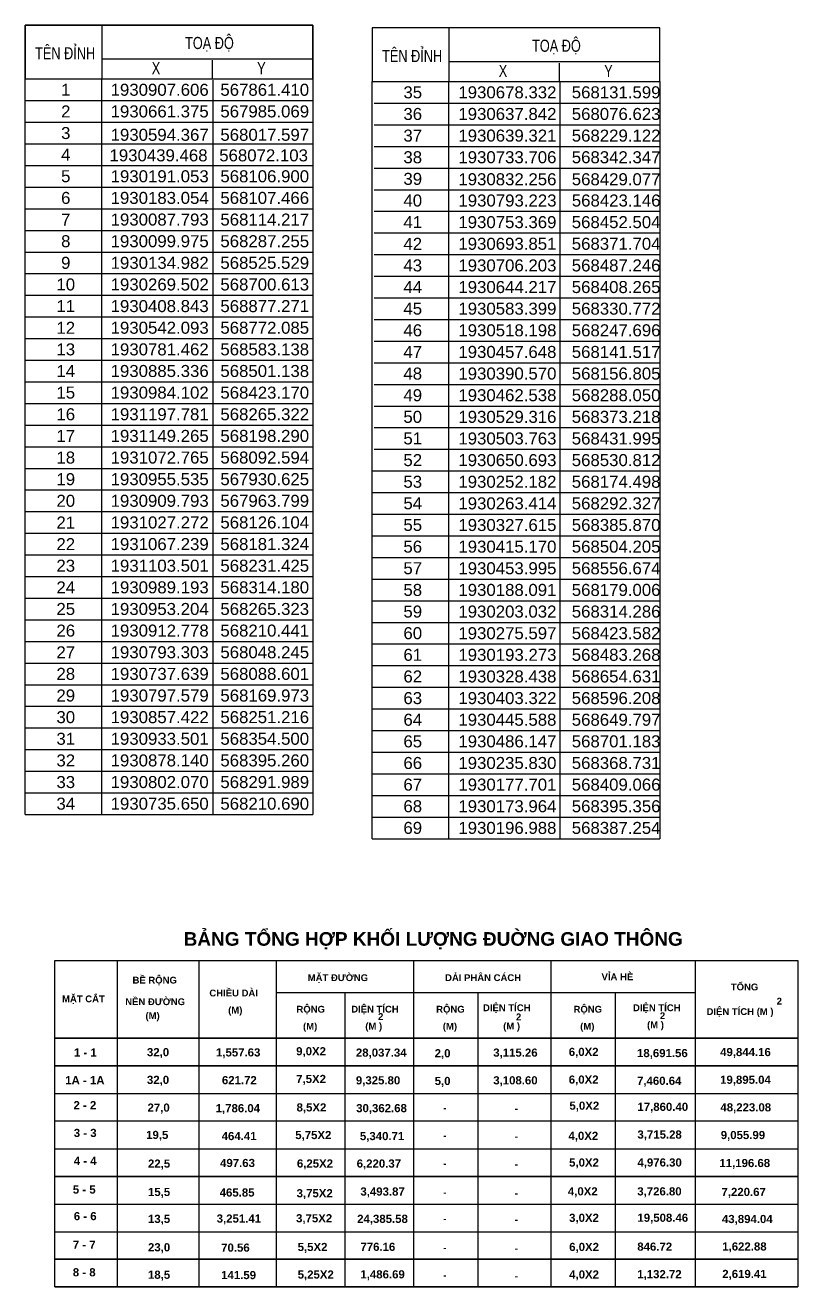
# Model space of a CAD drawing. Extents: x 22709 to 568895, y -41029 to 1932533.
# Drawn here: x 567133.8 to 567268.7, y 1930520.6 to 1930741.1 of the extents above; entities that cross this region are included whole.
import ezdxf
from ezdxf.enums import TextEntityAlignment as Align

# ---------------------------------------------------------------- set-up
doc = ezdxf.new("R2010")
doc.units = ezdxf.units.MI
doc.header["$MEASUREMENT"] = 0
doc.layers.add('1-toado', color=8, linetype='CONTINUOUS')
doc.layers.add('MATCAT', color=8, linetype='CONTINUOUS')
doc.styles.add('TEXT', font='VHARIALB.TTF', dxfattribs={"width": 0.7, "height": 1.2})
doc.styles.add('VNARIALNARROW', font='VNARIALN.TTF')
doc.styles.add('WMF-ARIAL0', font='VHARIAL.TTF')

msp = doc.modelspace()

# ---------------------------------------------------------------- linework, layer by layer
at = {"layer": '1-toado', "color": 0}
for p, q in [((567194.4, 1930731.23), (567244.65, 1930731.23)), ((567244.65, 1930731.23), (567244.65, 1930598.93)), ((567133.79, 1930727.9), (567184.04, 1930727.9)), ((567194.72, 1930727.45), (567244.65, 1930727.45)), ((567133.79, 1930724.12), (567184.04, 1930724.12)), ((567194.72, 1930723.67), (567244.65, 1930723.67)), ((567133.79, 1930720.34), (567184.04, 1930720.34)), ((567194.72, 1930719.89), (567244.65, 1930719.89)), ((567133.79, 1930716.56), (567184.04, 1930716.56)), ((567194.72, 1930716.11), (567244.65, 1930716.11)), ((567133.79, 1930712.78), (567184.04, 1930712.78)), ((567194.72, 1930712.33), (567244.65, 1930712.33)), ((567133.79, 1930709), (567184.04, 1930709)), ((567194.72, 1930708.55), (567244.65, 1930708.55)), ((567133.79, 1930705.22), (567184.04, 1930705.22)), ((567194.72, 1930704.77), (567244.65, 1930704.77)), ((567133.79, 1930701.44), (567184.04, 1930701.44)), ((567194.72, 1930700.99), (567244.65, 1930700.99)), ((567133.79, 1930697.66), (567184.04, 1930697.66)), ((567194.72, 1930697.21), (567244.65, 1930697.21)), ((567133.79, 1930693.88), (567184.04, 1930693.88)), ((567194.72, 1930693.43), (567244.65, 1930693.43)), ((567133.79, 1930690.1), (567184.04, 1930690.1)), ((567194.72, 1930689.65), (567244.65, 1930689.65)), ((567133.79, 1930686.32), (567184.04, 1930686.32)), ((567194.72, 1930685.87), (567244.65, 1930685.87)), ((567133.79, 1930682.54), (567184.04, 1930682.54)), ((567194.72, 1930682.09), (567244.65, 1930682.09)), ((567133.79, 1930678.76), (567184.04, 1930678.76)), ((567194.72, 1930678.31), (567244.65, 1930678.31)), ((567133.79, 1930674.98), (567184.04, 1930674.98)), ((567194.72, 1930674.53), (567244.65, 1930674.53)), ((567133.79, 1930671.2), (567184.04, 1930671.2)), ((567194.72, 1930670.75), (567244.65, 1930670.75)), ((567133.79, 1930667.42), (567184.04, 1930667.42)), ((567194.72, 1930666.97), (567244.65, 1930666.97)), ((567133.79, 1930663.64), (567184.04, 1930663.64)), ((567194.4, 1930663.19), (567244.65, 1930663.19)), ((567133.79, 1930659.86), (567184.04, 1930659.86)), ((567194.4, 1930659.41), (567244.65, 1930659.41)), ((567133.79, 1930656.08), (567184.04, 1930656.08)), ((567194.4, 1930655.63), (567244.65, 1930655.63)), ((567133.79, 1930652.3), (567184.04, 1930652.3)), ((567194.4, 1930651.85), (567244.65, 1930651.85)), ((567133.79, 1930648.52), (567184.04, 1930648.52)), ((567194.4, 1930648.07), (567244.65, 1930648.07)), ((567133.79, 1930644.74), (567184.04, 1930644.74)), ((567194.4, 1930644.29), (567244.65, 1930644.29)), ((567133.79, 1930640.96), (567184.04, 1930640.96)), ((567194.4, 1930640.51), (567244.65, 1930640.51)), ((567133.79, 1930637.18), (567184.04, 1930637.18)), ((567194.4, 1930636.73), (567244.65, 1930636.73)), ((567133.79, 1930633.4), (567184.04, 1930633.4)), ((567194.4, 1930632.95), (567244.65, 1930632.95)), ((567133.79, 1930629.62), (567184.04, 1930629.62)), ((567194.4, 1930629.17), (567244.65, 1930629.17)), ((567133.79, 1930625.84), (567184.04, 1930625.84)), ((567194.4, 1930625.39), (567244.65, 1930625.39)), ((567133.79, 1930622.06), (567184.04, 1930622.06)), ((567194.4, 1930621.61), (567244.65, 1930621.61)), ((567133.79, 1930618.28), (567184.04, 1930618.28)), ((567194.4, 1930617.83), (567244.65, 1930617.83)), ((567133.79, 1930614.5), (567184.04, 1930614.5)), ((567194.4, 1930614.05), (567244.65, 1930614.05)), ((567133.79, 1930610.72), (567184.04, 1930610.72)), ((567194.4, 1930610.27), (567244.65, 1930610.27)), ((567133.79, 1930606.94), (567184.04, 1930606.94)), ((567194.4, 1930606.49), (567244.65, 1930606.49)), ((567133.79, 1930603.16), (567184.04, 1930603.16)), ((567194.4, 1930602.71), (567244.65, 1930602.71)), ((567194.4, 1930598.93), (567244.65, 1930598.93))]:
    msp.add_line(p, q, dxfattribs=at)
for points in [[(567133.79, 1930603.16), (567133.79, 1930741.06), (567184.04, 1930741.06), (567184.04, 1930603.16)], [(567147.16, 1930741.06), (567147.16, 1930731.72)], [(567207.76, 1930740.58), (567207.76, 1930731.23)], [(567147.21, 1930735.18), (567184.04, 1930735.18)], [(567166.45, 1930734.94), (567166.45, 1930731.72)], [(567207.81, 1930734.7), (567244.65, 1930734.7)], [(567227.05, 1930734.46), (567227.05, 1930731.23)], [(567133.79, 1930731.72), (567184.04, 1930731.72)], [(567147.13, 1930731.65), (567147.13, 1930603.16)], [(567166.57, 1930731.46), (567166.57, 1930603.16)], [(567194.4, 1930731.23), (567244.65, 1930731.23)], [(567194.4, 1930598.93), (567194.4, 1930731.23)], [(567207.74, 1930731.23), (567207.74, 1930598.93)], [(567227.17, 1930731.23), (567227.17, 1930598.93)]]:
    msp.add_lwpolyline(points, dxfattribs=at)
for points in [[(567133.79, 1930741.06), (567133.79, 1930731.72), (567184.04, 1930731.72), (567184.04, 1930741.06)], [(567194.4, 1930740.58), (567194.4, 1930731.23), (567244.65, 1930731.23), (567244.65, 1930740.58)]]:
    msp.add_lwpolyline(points, close=True, dxfattribs=at)
at = {"layer": 'MATCAT', "color": 0}
for p, q in [((567138.98, 1930520.64), (567138.98, 1930577.62)), ((567138.98, 1930577.62), (567268.71, 1930577.62)), ((567149.85, 1930577.62), (567149.85, 1930520.64)), ((567164.1, 1930577.62), (567164.1, 1930520.64)), ((567177.59, 1930577.62), (567177.59, 1930520.64)), ((567201.58, 1930577.62), (567201.58, 1930520.64)), ((567201.58, 1930577.62), (567201.58, 1930520.64)), ((567201.58, 1930577.62), (567201.58, 1930520.64)), ((567225.57, 1930577.62), (567225.57, 1930520.64)), ((567225.57, 1930577.62), (567225.57, 1930520.64)), ((567225.57, 1930577.62), (567225.57, 1930520.64)), ((567250.78, 1930577.62), (567250.78, 1930520.64)), ((567268.71, 1930577.62), (567268.71, 1930520.64)), ((567268.71, 1930577.62), (567268.71, 1930520.64)), ((567268.71, 1930577.62), (567268.71, 1930520.64)), ((567177.59, 1930572.04), (567250.78, 1930572.04)), ((567189.61, 1930572.04), (567189.61, 1930520.64)), ((567212.83, 1930572.04), (567212.83, 1930520.64)), ((567236.83, 1930572.04), (567236.83, 1930520.64)), ((567138.98, 1930564.1), (567268.71, 1930564.1)), ((567138.98, 1930564.1), (567268.71, 1930564.1)), ((567138.98, 1930564.1), (567268.71, 1930564.1)), ((567138.98, 1930564.1), (567268.71, 1930564.1)), ((567138.98, 1930564.1), (567268.71, 1930564.1)), ((567138.98, 1930564.1), (567268.71, 1930564.1)), ((567138.98, 1930564.1), (567268.71, 1930564.1)), ((567138.98, 1930564.1), (567268.71, 1930564.1)), ((567138.98, 1930564.1), (567268.71, 1930564.1)), ((567138.98, 1930564.1), (567268.71, 1930564.1)), ((567138.98, 1930564.1), (567268.71, 1930564.1)), ((567138.98, 1930564.1), (567268.71, 1930564.1)), ((567138.98, 1930564.1), (567268.71, 1930564.1)), ((567138.98, 1930564.1), (567268.71, 1930564.1)), ((567138.98, 1930564.1), (567268.71, 1930564.1)), ((567138.98, 1930564.1), (567268.71, 1930564.1)), ((567138.98, 1930564.1), (567268.71, 1930564.1)), ((567138.98, 1930564.1), (567268.71, 1930564.1)), ((567138.98, 1930564.1), (567268.71, 1930564.1)), ((567138.98, 1930564.1), (567268.71, 1930564.1)), ((567138.98, 1930564.1), (567268.71, 1930564.1)), ((567138.98, 1930564.1), (567268.71, 1930564.1)), ((567138.98, 1930564.1), (567268.71, 1930564.1)), ((567138.98, 1930559.25), (567268.71, 1930559.25)), ((567138.98, 1930559.25), (567268.71, 1930559.25)), ((567138.98, 1930559.25), (567268.71, 1930559.25)), ((567138.98, 1930559.25), (567268.71, 1930559.25)), ((567138.98, 1930559.25), (567268.71, 1930559.25)), ((567138.98, 1930559.25), (567268.71, 1930559.25)), ((567138.98, 1930559.25), (567268.71, 1930559.25)), ((567138.98, 1930559.25), (567268.71, 1930559.25)), ((567138.98, 1930559.25), (567268.71, 1930559.25)), ((567138.98, 1930559.25), (567268.71, 1930559.25)), ((567138.98, 1930559.25), (567268.71, 1930559.25)), ((567138.98, 1930559.25), (567268.71, 1930559.25)), ((567138.98, 1930559.25), (567268.71, 1930559.25)), ((567138.98, 1930559.25), (567268.71, 1930559.25)), ((567138.98, 1930559.25), (567268.71, 1930559.25)), ((567138.98, 1930559.25), (567268.71, 1930559.25)), ((567138.98, 1930559.25), (567268.71, 1930559.25)), ((567138.98, 1930559.25), (567268.71, 1930559.25)), ((567138.98, 1930559.25), (567268.71, 1930559.25)), ((567138.98, 1930559.25), (567268.71, 1930559.25)), ((567138.98, 1930559.25), (567268.71, 1930559.25)), ((567138.98, 1930559.25), (567268.71, 1930559.25)), ((567138.98, 1930559.25), (567268.71, 1930559.25)), ((567138.98, 1930559.25), (567268.71, 1930559.25)), ((567138.98, 1930559.25), (567268.71, 1930559.25)), ((567138.98, 1930559.25), (567268.71, 1930559.25)), ((567138.98, 1930559.25), (567268.71, 1930559.25)), ((567138.98, 1930559.25), (567268.71, 1930559.25)), ((567138.98, 1930559.25), (567268.71, 1930559.25)), ((567138.98, 1930559.25), (567268.71, 1930559.25)), ((567138.98, 1930559.25), (567268.71, 1930559.25)), ((567138.98, 1930559.25), (567268.71, 1930559.25)), ((567138.98, 1930554.41), (567268.71, 1930554.41)), ((567138.98, 1930554.41), (567268.71, 1930554.41)), ((567138.98, 1930554.41), (567268.71, 1930554.41)), ((567138.98, 1930554.41), (567268.71, 1930554.41)), ((567138.98, 1930554.41), (567268.71, 1930554.41)), ((567138.98, 1930554.41), (567268.71, 1930554.41)), ((567138.98, 1930554.41), (567268.71, 1930554.41)), ((567138.98, 1930554.41), (567268.71, 1930554.41)), ((567138.98, 1930554.41), (567268.71, 1930554.41)), ((567138.98, 1930554.41), (567268.71, 1930554.41)), ((567138.98, 1930554.41), (567268.71, 1930554.41)), ((567138.98, 1930554.41), (567268.71, 1930554.41)), ((567138.98, 1930554.41), (567268.71, 1930554.41)), ((567138.98, 1930554.41), (567268.71, 1930554.41)), ((567138.98, 1930554.41), (567268.71, 1930554.41)), ((567138.98, 1930554.41), (567268.71, 1930554.41)), ((567138.98, 1930554.41), (567268.71, 1930554.41)), ((567138.98, 1930554.41), (567268.71, 1930554.41)), ((567138.98, 1930554.41), (567268.71, 1930554.41)), ((567138.98, 1930554.41), (567268.71, 1930554.41)), ((567138.98, 1930554.41), (567268.71, 1930554.41)), ((567138.98, 1930554.41), (567268.71, 1930554.41)), ((567138.98, 1930554.41), (567268.71, 1930554.41)), ((567138.98, 1930554.41), (567268.71, 1930554.41)), ((567138.98, 1930554.41), (567268.71, 1930554.41)), ((567138.98, 1930554.41), (567268.71, 1930554.41)), ((567138.98, 1930554.41), (567268.71, 1930554.41)), ((567138.98, 1930554.41), (567268.71, 1930554.41)), ((567138.98, 1930554.41), (567268.71, 1930554.41)), ((567138.98, 1930554.41), (567268.71, 1930554.41)), ((567138.98, 1930554.41), (567268.71, 1930554.41)), ((567138.98, 1930554.41), (567268.71, 1930554.41)), ((567138.98, 1930554.41), (567268.71, 1930554.41)), ((567138.98, 1930554.41), (567268.71, 1930554.41)), ((567138.98, 1930554.41), (567268.71, 1930554.41)), ((567138.98, 1930554.41), (567268.71, 1930554.41)), ((567138.98, 1930554.41), (567268.71, 1930554.41)), ((567138.98, 1930554.41), (567268.71, 1930554.41)), ((567138.98, 1930554.41), (567268.71, 1930554.41)), ((567138.98, 1930554.41), (567268.71, 1930554.41)), ((567138.98, 1930554.41), (567268.71, 1930554.41)), ((567138.98, 1930554.41), (567268.71, 1930554.41)), ((567138.98, 1930544.72), (567268.71, 1930544.72)), ((567138.98, 1930544.72), (567268.71, 1930544.72)), ((567138.98, 1930544.72), (567268.71, 1930544.72)), ((567138.98, 1930544.72), (567268.71, 1930544.72)), ((567138.98, 1930544.72), (567268.71, 1930544.72)), ((567138.98, 1930544.72), (567268.71, 1930544.72)), ((567138.98, 1930544.72), (567268.71, 1930544.72)), ((567138.98, 1930544.72), (567268.71, 1930544.72)), ((567138.98, 1930544.72), (567268.71, 1930544.72)), ((567138.98, 1930539.91), (567268.71, 1930539.91)), ((567138.98, 1930535.07), (567268.71, 1930535.07)), ((567138.98, 1930535.07), (567268.71, 1930535.07)), ((567138.98, 1930535.07), (567268.71, 1930535.07)), ((567138.98, 1930535.07), (567268.71, 1930535.07)), ((567138.98, 1930535.07), (567268.71, 1930535.07)), ((567138.98, 1930535.07), (567268.71, 1930535.07)), ((567138.98, 1930535.07), (567268.71, 1930535.07)), ((567138.98, 1930535.07), (567268.71, 1930535.07)), ((567138.98, 1930535.07), (567268.71, 1930535.07)), ((567138.98, 1930530.26), (567268.71, 1930530.26)), ((567138.98, 1930530.26), (567268.71, 1930530.26)), ((567138.98, 1930530.26), (567268.71, 1930530.26)), ((567138.98, 1930530.26), (567268.71, 1930530.26)), ((567138.98, 1930530.26), (567268.71, 1930530.26)), ((567138.98, 1930530.26), (567268.71, 1930530.26)), ((567138.98, 1930530.26), (567268.71, 1930530.26)), ((567138.98, 1930530.26), (567268.71, 1930530.26)), ((567138.98, 1930530.26), (567268.71, 1930530.26)), ((567138.98, 1930530.26), (567268.71, 1930530.26)), ((567138.98, 1930525.45), (567268.71, 1930525.45)), ((567138.98, 1930525.45), (567268.71, 1930525.45)), ((567138.98, 1930525.45), (567268.71, 1930525.45)), ((567138.98, 1930525.45), (567268.71, 1930525.45)), ((567138.98, 1930525.45), (567268.71, 1930525.45)), ((567138.98, 1930525.45), (567268.71, 1930525.45)), ((567138.98, 1930525.45), (567268.71, 1930525.45)), ((567138.98, 1930525.45), (567268.71, 1930525.45)), ((567138.98, 1930525.45), (567268.71, 1930525.45)), ((567138.98, 1930525.45), (567268.71, 1930525.45)), ((567138.98, 1930520.64), (567268.71, 1930520.64))]:
    msp.add_line(p, q, dxfattribs=at)
at = {"layer": 'MATCAT', "color": 0, "lineweight": -2}
for p, q in [((567138.98, 1930577.62), (567268.71, 1930577.62)), ((567138.98, 1930520.64), (567138.98, 1930577.62)), ((567268.71, 1930577.62), (567268.71, 1930520.64)), ((567268.71, 1930564.1), (567138.98, 1930564.1)), ((567268.71, 1930559.25), (567138.98, 1930559.25)), ((567268.71, 1930549.56), (567138.98, 1930549.56)), ((567268.71, 1930539.91), (567138.98, 1930539.91)), ((567268.71, 1930525.45), (567138.98, 1930525.45)), ((567268.71, 1930520.64), (567138.98, 1930520.64))]:
    msp.add_line(p, q, dxfattribs=at)

# ---------------------------------------------------------------- texts
at = {"layer": '1-toado', "color": 0, "style": 'WMF-ARIAL0', "width": 0.75}
for s, height, p in [('to¹ ®é', 2.119, (567161.71, 1930736.9)), ('to¹ ®é', 2.119, (567222.31, 1930736.42)), ('tªn ®Ønh', 2.119, (567135.52, 1930735.11)), ('tªn ®Ønh', 2.119, (567196.12, 1930734.63)), ('x', 2.12, (567155.89, 1930732.5)), ('y', 2.12, (567174.3, 1930732.5)), ('x', 2.12, (567216.49, 1930732.02)), ('y', 2.12, (567234.91, 1930732.02))]:
    msp.add_text(s, height=height, dxfattribs=at).set_placement(p)
at = {"layer": '1-toado', "color": 0, "style": 'VNARIALNARROW'}
for s, p in [('1', (567140.87, 1930729.79)), ('1930907.606', (567157.27, 1930729.79)), ('567861.410', (567175.62, 1930729.79)), ('35', (567201.47, 1930729.34)), ('1930678.332', (567218, 1930729.34)), ('568131.599', (567236.99, 1930729.34)), ('2', (567140.87, 1930726.01)), ('1930661.375', (567157.27, 1930726.01)), ('567985.069', (567175.62, 1930726.01)), ('36', (567201.47, 1930725.56)), ('1930637.842', (567218, 1930725.56)), ('568076.623', (567236.99, 1930725.56)), ('3', (567140.87, 1930722.23)), ('1930594.367', (567157.27, 1930721.92)), ('568017.597', (567175.62, 1930721.92)), ('37', (567201.47, 1930721.78)), ('1930639.321', (567218, 1930721.78)), ('568229.122', (567236.99, 1930721.78)), ('4', (567140.87, 1930718.45)), ('1930439.468', (567157.07, 1930718.33)), ('568072.103', (567175.42, 1930718.33)), ('38', (567201.47, 1930718)), ('1930733.706', (567218, 1930718)), ('568342.347', (567236.99, 1930718)), ('5', (567140.87, 1930714.67)), ('1930191.053', (567157.27, 1930714.67)), ('568106.900', (567175.62, 1930714.67)), ('39', (567201.47, 1930714.22)), ('1930832.256', (567218, 1930714.15)), ('568429.077', (567236.99, 1930714.15)), ('6', (567140.87, 1930710.89)), ('1930183.054', (567157.27, 1930710.89)), ('568107.466', (567175.62, 1930710.89)), ('40', (567201.47, 1930710.44)), ('1930793.223', (567218.01, 1930710.44)), ('568423.146', (567237, 1930710.44)), ('7', (567140.87, 1930707.11)), ('1930087.793', (567157.27, 1930707.11)), ('568114.217', (567175.62, 1930707.11)), ('41', (567201.47, 1930706.66)), ('1930753.369', (567218, 1930706.66)), ('568452.504', (567236.99, 1930706.66)), ('8', (567140.87, 1930703.33)), ('1930099.975', (567157.27, 1930703.33)), ('568287.255', (567175.62, 1930703.33)), ('42', (567201.47, 1930702.88)), ('1930693.851', (567218, 1930702.88)), ('568371.704', (567236.99, 1930702.88)), ('9', (567140.87, 1930699.55)), ('1930134.982', (567157.27, 1930699.55)), ('568525.529', (567175.62, 1930699.55)), ('43', (567201.47, 1930699.1)), ('1930706.203', (567218, 1930699.1)), ('568487.246', (567236.99, 1930699.1)), ('10', (567140.87, 1930695.77)), ('1930269.502', (567157.27, 1930695.77)), ('568700.613', (567175.62, 1930695.77)), ('44', (567201.47, 1930695.32)), ('1930644.217', (567218, 1930695.32)), ('568408.265', (567236.99, 1930695.32)), ('11', (567140.87, 1930691.99)), ('1930408.843', (567157.27, 1930691.99)), ('568877.271', (567175.62, 1930691.99)), ('45', (567201.47, 1930691.54)), ('1930583.399', (567218, 1930691.54)), ('568330.772', (567236.99, 1930691.54)), ('12', (567140.87, 1930688.21)), ('1930542.093', (567157.27, 1930688.21)), ('568772.085', (567175.62, 1930688.21)), ('46', (567201.47, 1930687.76)), ('1930518.198', (567218, 1930687.76)), ('568247.696', (567236.99, 1930687.76)), ('13', (567140.87, 1930684.43)), ('1930781.462', (567157.27, 1930684.43)), ('568583.138', (567175.62, 1930684.43)), ('47', (567201.47, 1930683.98)), ('1930457.648', (567218, 1930683.98)), ('568141.517', (567236.99, 1930683.98)), ('14', (567140.87, 1930680.65)), ('1930885.336', (567157.27, 1930680.65)), ('568501.138', (567175.62, 1930680.65)), ('48', (567201.47, 1930680.2)), ('1930390.570', (567218, 1930680.2)), ('568156.805', (567236.99, 1930680.2)), ('15', (567140.87, 1930676.87)), ('1930984.102', (567157.27, 1930676.87)), ('568423.170', (567175.62, 1930676.87)), ('49', (567201.47, 1930676.42)), ('1930462.538', (567218, 1930676.42)), ('568288.050', (567236.99, 1930676.42)), ('16', (567140.87, 1930673.09)), ('1931197.781', (567157.27, 1930673.09)), ('568265.322', (567175.62, 1930673.09)), ('50', (567201.47, 1930672.64)), ('1930529.316', (567218, 1930672.64)), ('568373.218', (567236.99, 1930672.64)), ('17', (567140.87, 1930669.31)), ('1931149.265', (567157.27, 1930669.31)), ('568198.290', (567175.62, 1930669.31)), ('51', (567201.47, 1930668.86)), ('1930503.763', (567218, 1930668.86)), ('568431.995', (567236.99, 1930668.86)), ('18', (567140.87, 1930665.53)), ('1931072.765', (567157.27, 1930665.53)), ('568092.594', (567175.62, 1930665.53)), ('52', (567201.47, 1930665.08)), ('1930650.693', (567218, 1930665.08)), ('568530.812', (567236.99, 1930665.08)), ('19', (567140.87, 1930661.75)), ('1930955.535', (567157.27, 1930661.75)), ('567930.625', (567175.62, 1930661.75)), ('53', (567201.47, 1930661.3)), ('1930252.182', (567218, 1930661.3)), ('568174.498', (567236.99, 1930661.3)), ('20', (567140.87, 1930657.97)), ('1930909.793', (567157.27, 1930657.97)), ('567963.799', (567175.62, 1930657.97)), ('54', (567201.47, 1930657.52)), ('1930263.414', (567218, 1930657.52)), ('568292.327', (567236.99, 1930657.52)), ('21', (567140.87, 1930654.19)), ('1931027.272', (567157.27, 1930654.19)), ('568126.104', (567175.62, 1930654.19)), ('55', (567201.47, 1930653.74)), ('1930327.615', (567218, 1930653.74)), ('568385.870', (567236.99, 1930653.74)), ('22', (567140.87, 1930650.41)), ('1931067.239', (567157.27, 1930650.41)), ('568181.324', (567175.62, 1930650.41)), ('56', (567201.47, 1930649.96)), ('1930415.170', (567218, 1930649.96)), ('568504.205', (567236.99, 1930649.96)), ('23', (567140.87, 1930646.63)), ('1931103.501', (567157.27, 1930646.63)), ('568231.425', (567175.62, 1930646.63)), ('57', (567201.47, 1930646.18)), ('1930453.995', (567218, 1930646.18)), ('568556.674', (567236.99, 1930646.18)), ('24', (567140.87, 1930642.85)), ('1930989.193', (567157.27, 1930642.85)), ('568314.180', (567175.62, 1930642.85)), ('58', (567201.47, 1930642.4)), ('1930188.091', (567218, 1930642.4)), ('568179.006', (567236.99, 1930642.4)), ('25', (567140.87, 1930639.07)), ('1930953.204', (567157.27, 1930639.07)), ('568265.323', (567175.62, 1930639.07)), ('59', (567201.47, 1930638.62)), ('1930203.032', (567218, 1930638.62)), ('568314.286', (567236.99, 1930638.62)), ('26', (567140.87, 1930635.29)), ('1930912.778', (567157.27, 1930635.29)), ('568210.441', (567175.62, 1930635.29)), ('60', (567201.47, 1930634.84)), ('1930275.597', (567218, 1930634.84)), ('568423.582', (567236.99, 1930634.84)), ('27', (567140.87, 1930631.51)), ('1930793.303', (567157.27, 1930631.51)), ('568048.245', (567175.62, 1930631.51)), ('61', (567201.47, 1930631.06)), ('1930193.273', (567218, 1930631.06)), ('568483.268', (567236.99, 1930631.06)), ('28', (567140.87, 1930627.73)), ('1930737.639', (567157.27, 1930627.73)), ('568088.601', (567175.62, 1930627.73)), ('62', (567201.47, 1930627.28)), ('1930328.438', (567218, 1930627.28)), ('568654.631', (567236.99, 1930627.28)), ('29', (567140.87, 1930623.95)), ('1930797.579', (567157.27, 1930623.95)), ('568169.973', (567175.62, 1930623.95)), ('63', (567201.47, 1930623.5)), ('1930403.322', (567218, 1930623.5)), ('568596.208', (567236.99, 1930623.5)), ('30', (567140.87, 1930620.17)), ('1930857.422', (567157.27, 1930620.17)), ('568251.216', (567175.62, 1930620.17)), ('64', (567201.47, 1930619.72)), ('1930445.588', (567218, 1930619.72)), ('568649.797', (567236.99, 1930619.72)), ('31', (567140.87, 1930616.39)), ('1930933.501', (567157.27, 1930616.39)), ('568354.500', (567175.62, 1930616.39)), ('65', (567201.47, 1930615.94)), ('1930486.147', (567218, 1930615.94)), ('568701.183', (567236.99, 1930615.94)), ('32', (567140.87, 1930612.61)), ('1930878.140', (567157.27, 1930612.61)), ('568395.260', (567175.62, 1930612.61)), ('66', (567201.47, 1930612.16)), ('1930235.830', (567218, 1930612.16)), ('568368.731', (567236.99, 1930612.16)), ('33', (567140.87, 1930608.83)), ('1930802.070', (567157.27, 1930608.83)), ('568291.989', (567175.62, 1930608.83)), ('67', (567201.47, 1930608.38)), ('1930177.701', (567218, 1930608.38)), ('568409.066', (567236.99, 1930608.38)), ('34', (567140.87, 1930605.05)), ('1930735.650', (567157.27, 1930605.05)), ('568210.690', (567175.62, 1930605.05)), ('68', (567201.47, 1930604.6)), ('1930173.964', (567218, 1930604.6)), ('568395.356', (567236.99, 1930604.6)), ('69', (567201.47, 1930600.82)), ('1930196.988', (567218, 1930600.82)), ('568387.254', (567236.99, 1930600.82))]:
    msp.add_text(s, height=2.1, dxfattribs=at).set_placement(p, align=Align.MIDDLE)
at = {"layer": 'MATCAT', "color": 0, "style": 'TEXT'}
for s, height, p in [('b¶ng tæng hîp khèi l\xadîng ®uêng giao th«ng', 2.375, (567161.45, 1930580.23)), ('vØa hÌ', 1.188, (567234.44, 1930574.2)), ('bÒ réng ', 1.188, (567152.53, 1930573.62)), ('mÆt ®\xadêng', 1.188, (567183.13, 1930574.05)), ('D¶I PH¢N C¸CH', 1.1875, (567207.12, 1930574.05)), ('tæng', 1.188, (567257.02, 1930572.43)), ('mÆt c¾t', 1.188, (567140.22, 1930570.35)), ('nÒn ®\xadêng', 1.188, (567151.26, 1930569.85)), ('chiÒu dµi', 1.188, (567165.95, 1930571.37)), ('(M)', 1.188, (567169.23, 1930568.37)), ('réng', 1.188, (567181.16, 1930568.54)), ('diÖn tÝch', 1.188, (567190.72, 1930568.55)), ('réng', 1.188, (567205.56, 1930568.54)), ('diÖn tÝch', 1.188, (567213.74, 1930568.79)), ('réng', 1.188, (567229.55, 1930568.54)), ('diÖn tÝch', 1.188, (567239.94, 1930568.79)), ('diÖn tÝch (m )', 1.1875, (567252.78, 1930568.13)), ('2', 1.19, (567265.03, 1930569.95)), ('(M)', 1.188, (567154.79, 1930567.4)), ('2', 1.19, (567195.41, 1930567.26)), ('2', 1.19, (567219.5, 1930567.2)), ('(m )', 1.188, (567242.39, 1930565.81)), ('2', 1.19, (567244.63, 1930567.4)), ('(m)', 1.188, (567182.31, 1930565.56)), ('(m )', 1.188, (567193.18, 1930565.57)), ('(m)', 1.188, (567206.72, 1930565.56)), ('(m )', 1.188, (567217.26, 1930565.6)), ('(m)', 1.188, (567230.71, 1930565.56)), ('9,0x2', 1.425, (567181.11, 1930561.08)), ('1 - 1', 1.425, (567142.3, 1930560.86)), ('32,0', 1.425, (567155.05, 1930560.92)), ('1,557.63', 1.425, (567167.11, 1930560.88)), ('28,037.34', 1.425, (567191.54, 1930560.84)), ('2,0', 1.425, (567205.3, 1930560.73)), ('3,115.26', 1.425, (567215.53, 1930560.84)), ('6,0x2', 1.425, (567228.72, 1930560.97)), ('18,691.56', 1.425, (567240.64, 1930560.76)), ('49,844.16', 1.425, (567255.15, 1930560.94)), ('1a - 1a', 1.425, (567140.78, 1930556.02)), ('32,0', 1.425, (567155.05, 1930556.08)), ('621.72', 1.425, (567168.14, 1930556.03)), ('7,5x2', 1.425, (567181.11, 1930556.24)), ('9,325.80', 1.425, (567191.54, 1930556)), ('5,0', 1.425, (567205.3, 1930555.89)), ('3,108.60', 1.425, (567215.53, 1930556)), ('6,0x2', 1.425, (567228.72, 1930556.13)), ('7,460.64', 1.425, (567240.64, 1930555.92)), ('19,895.04', 1.425, (567255.15, 1930556.1)), ('2 - 2', 1.425, (567142.22, 1930551.66)), ('27,0', 1.425, (567155.15, 1930551.23)), ('1,786.04', 1.425, (567167.05, 1930551.13)), ('8,5x2', 1.425, (567181.18, 1930551.27)), ('30,362.68', 1.425, (567191.59, 1930551.14)), ('-', 1.19, (567206.8, 1930551.32)), ('-', 1.19, (567219.28, 1930551.19)), ('5,0x2', 1.425, (567228.83, 1930551.57)), ('17,860.40', 1.425, (567240.71, 1930551.37)), ('48,223.08', 1.425, (567255.2, 1930551.28)), (' 3 - 3 ', 1.425, (567141.72, 1930546.81)), ('19,5', 1.425, (567154.91, 1930546.46)), ('464.41', 1.425, (567168.1, 1930546.26)), ('5,75x2', 1.425, (567180.95, 1930546.44)), ('5,340.71', 1.425, (567192.24, 1930546.26)), ('4,0x2', 1.425, (567228.66, 1930546.3)), ('3,715.28', 1.425, (567240.71, 1930546.53)), ('9,055.99', 1.425, (567255.26, 1930546.44)), ('-', 1.19, (567206.8, 1930546.47)), ('-', 1.19, (567219.28, 1930546.34)), (' 4 - 4 ', 1.425, (567141.72, 1930541.93)), ('22,5', 1.425, (567155.23, 1930541.45)), ('497.63', 1.425, (567167.82, 1930541.56)), ('6,25x2', 1.425, (567181.24, 1930541.47)), ('6,220.37', 1.425, (567191.68, 1930541.46)), ('5,0x2', 1.425, (567228.78, 1930541.64)), ('4,976.30', 1.425, (567240.71, 1930541.65)), ('11,196.68', 1.425, (567255.03, 1930541.55)), ('-', 1.19, (567206.8, 1930541.59)), ('-', 1.19, (567219.28, 1930541.46)), (' 5 - 5 ', 1.425, (567141.55, 1930536.92)), ('15,5', 1.425, (567155.23, 1930536.49)), ('465.85', 1.425, (567167.75, 1930536.4)), ('3,75x2', 1.425, (567181.19, 1930536.27)), ('3,493.87', 1.425, (567192.33, 1930536.57)), ('-', 1.19, (567206.8, 1930536.54)), ('-', 1.19, (567219.28, 1930536.4)), ('4,0x2', 1.425, (567228.56, 1930536.6)), ('3,726.80', 1.425, (567240.68, 1930536.6)), ('7,220.67', 1.425, (567255.39, 1930536.5)), (' 6 - 6 ', 1.425, (567141.72, 1930532.27)), ('13,5', 1.425, (567155.23, 1930531.79)), ('3,251.41', 1.425, (567167.23, 1930531.85)), ('3,75x2', 1.425, (567181.09, 1930531.9)), ('24,385.58', 1.425, (567191.76, 1930531.8)), ('-', 1.19, (567206.8, 1930531.94)), ('-', 1.19, (567219.28, 1930531.81)), ('3,0x2', 1.425, (567228.78, 1930531.98)), ('19,508.46', 1.425, (567240.71, 1930531.99)), ('43,894.04', 1.425, (567255.47, 1930531.77)), (' 7 - 7 ', 1.425, (567141.55, 1930527.27)), ('23,0', 1.425, (567155.23, 1930526.83)), ('70.56', 1.425, (567168.01, 1930526.77)), ('5,5x2', 1.425, (567181.37, 1930526.88)), ('776.16', 1.425, (567192.33, 1930526.91)), ('-', 1.19, (567206.8, 1930526.88)), ('-', 1.19, (567219.28, 1930526.75)), ('6,0x2', 1.425, (567228.79, 1930526.89)), ('846.72', 1.425, (567240.68, 1930526.94)), ('1,622.88', 1.425, (567255.52, 1930526.97)), (' 8 - 8 ', 1.425, (567141.55, 1930522.46)), ('18,5', 1.425, (567155.23, 1930522.03)), ('141.59', 1.425, (567168.01, 1930521.97)), ('5,25x2', 1.425, (567181.37, 1930522.07)), ('1,486.69', 1.425, (567192.33, 1930522.1)), ('4,0x2', 1.425, (567228.79, 1930522.08)), ('1,132.72', 1.425, (567240.68, 1930522.13)), ('2,619.41', 1.425, (567255.52, 1930522.17)), ('-', 1.19, (567206.8, 1930522.07)), ('-', 1.19, (567219.28, 1930521.94))]:
    msp.add_text(s, height=height, dxfattribs=at).set_placement(p)

doc.saveas('drawing.dxf')
